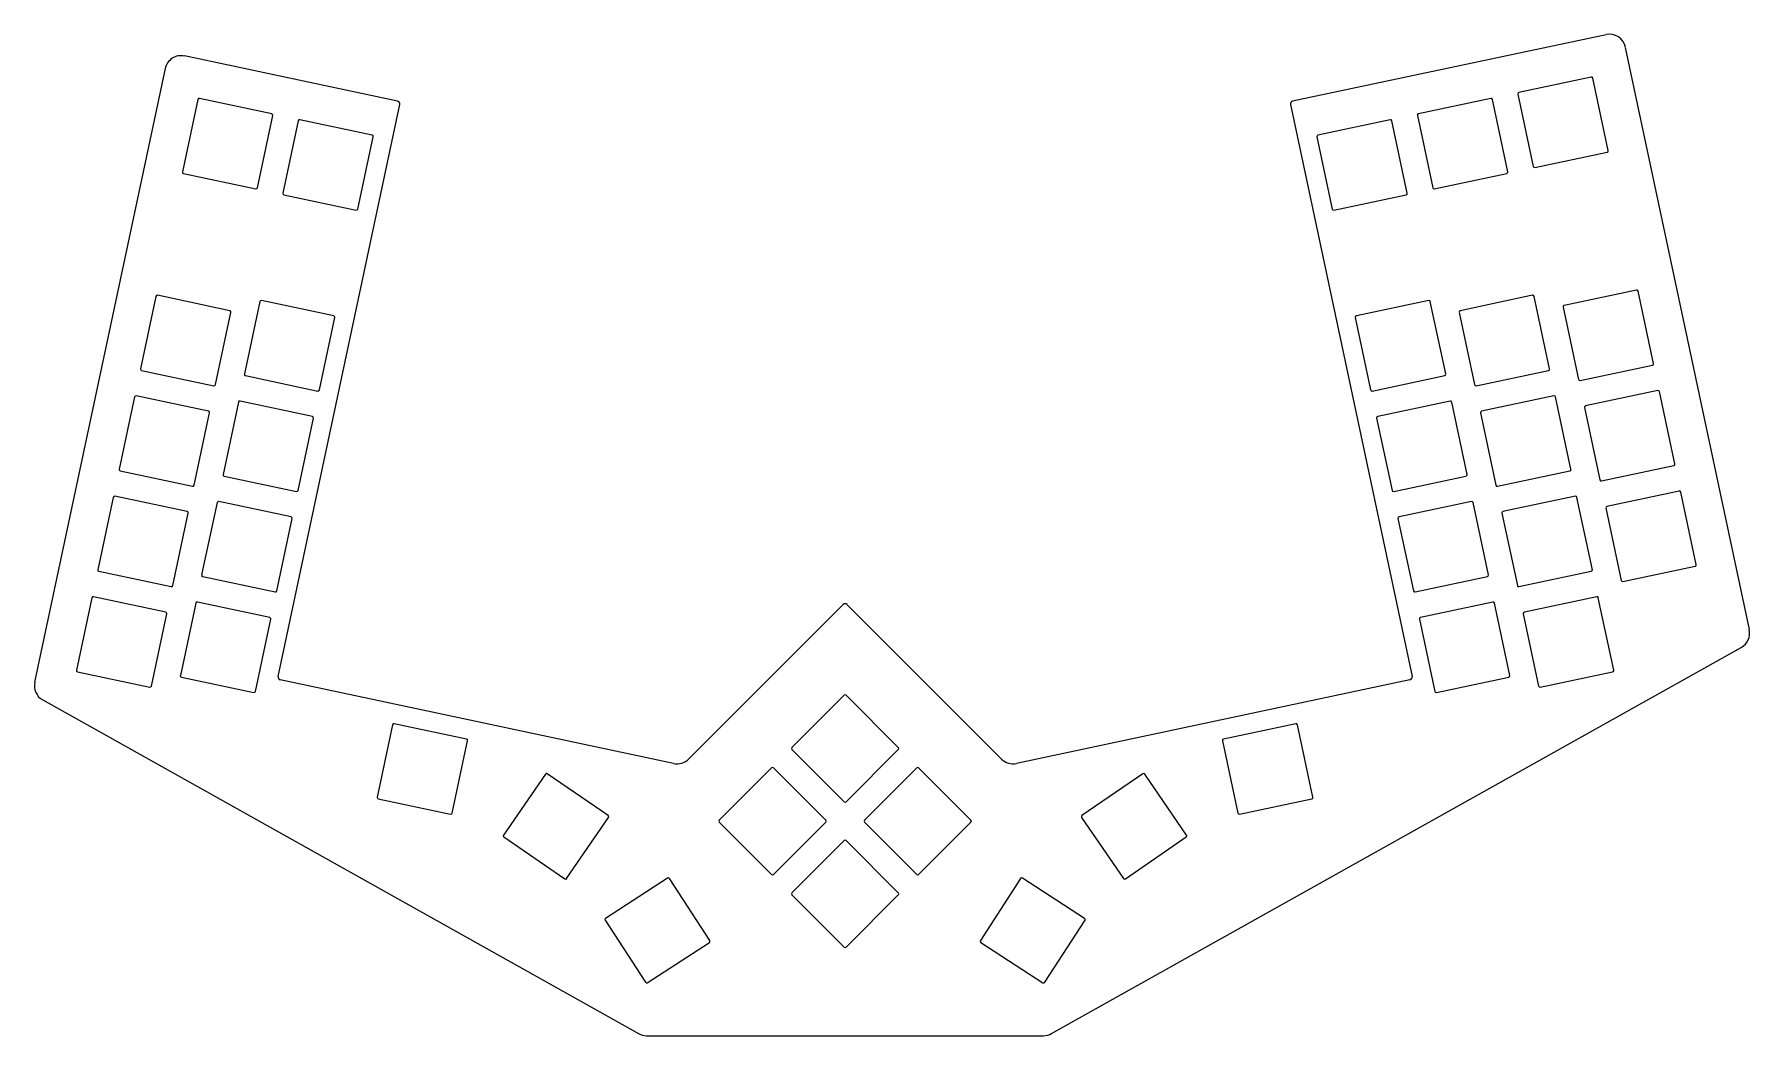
# Model space of a CAD drawing. Extents: x 32 to 345, y 9 to 192.
import ezdxf

# ---------------------------------------------------------------- set-up
doc = ezdxf.new("R2010")
doc.units = 0

msp = doc.modelspace()

# ---------------------------------------------------------------- linework, layer by layer
for p, q in [((318.88, 191.71), (261.66, 179.55)), ((345.03, 83.12), (322.44, 189.4)), ((55.91, 185.51), (32.1, 73.53)), ((98.34, 179.55), (59.46, 187.82)), ((316.18, 183.98), (302.97, 181.18)), ((319.28, 170.59), (316.47, 183.79)), ((61.87, 179.89), (59.06, 166.69)), ((75.37, 177.28), (62.16, 180.09)), ((76.53, 74.54), (98.73, 178.96)), ((261.27, 178.96), (283.47, 74.54)), ((297.84, 180.09), (284.63, 177.28)), ((300.94, 166.69), (298.13, 179.89)), ((302.78, 180.88), (305.59, 167.67)), ((72.75, 163.78), (75.56, 176.98)), ((80.21, 175.99), (77.4, 162.79)), ((93.71, 173.38), (80.5, 176.19)), ((279.5, 176.19), (266.29, 173.38)), ((282.6, 162.79), (279.79, 175.99)), ((284.44, 176.98), (287.25, 163.78)), ((91.09, 159.88), (93.9, 173.08)), ((266.1, 173.08), (268.91, 159.88)), ((305.88, 167.48), (319.09, 170.29)), ((59.25, 166.39), (72.46, 163.58)), ((287.54, 163.58), (300.75, 166.39)), ((77.59, 162.49), (90.8, 159.68)), ((269.2, 159.68), (282.41, 162.49)), ((67.73, 141.33), (54.52, 144.14)), ((305.48, 144.14), (292.27, 141.33)), ((324.44, 145.1), (311.24, 142.29)), ((327.55, 131.7), (324.74, 144.91)), ((54.23, 143.95), (51.42, 130.74)), ((65.11, 127.83), (67.92, 141.03)), ((73.19, 142.98), (70.38, 129.78)), ((86.69, 140.37), (73.49, 143.17)), ((286.51, 143.17), (273.31, 140.37)), ((289.62, 129.78), (286.81, 142.98)), ((292.08, 141.03), (294.89, 127.83)), ((308.58, 130.74), (305.77, 143.95)), ((311.04, 142), (313.85, 128.79)), ((84.08, 126.87), (86.88, 140.07)), ((273.12, 140.07), (275.92, 126.87)), ((51.61, 130.44), (64.82, 127.64)), ((70.57, 129.48), (83.78, 126.67)), ((276.22, 126.67), (289.43, 129.48)), ((295.18, 127.64), (308.39, 130.44)), ((314.15, 128.6), (327.35, 131.41)), ((50.33, 125.6), (47.52, 112.4)), ((63.83, 122.99), (50.62, 125.8)), ((309.38, 125.8), (296.17, 122.99)), ((312.48, 112.4), (309.67, 125.61)), ((328.34, 126.76), (315.14, 123.95)), ((331.44, 113.36), (328.64, 126.57)), ((61.21, 109.49), (64.02, 122.69)), ((69.29, 124.64), (66.48, 111.44)), ((82.79, 122.03), (69.59, 124.83)), ((290.41, 124.83), (277.21, 122.03)), ((293.52, 111.44), (290.71, 124.64)), ((295.98, 122.69), (298.79, 109.49)), ((314.94, 123.66), (317.75, 110.45)), ((80.18, 108.52), (82.98, 121.73)), ((277.01, 121.73), (279.82, 108.53)), ((318.05, 110.26), (331.25, 113.07)), ((47.71, 112.1), (60.92, 109.3)), ((66.68, 111.14), (79.88, 108.33)), ((280.12, 108.33), (293.32, 111.14)), ((299.08, 109.3), (312.29, 112.1)), ((46.43, 107.26), (43.62, 94.06)), ((59.93, 104.65), (46.72, 107.46)), ((78.89, 103.69), (65.69, 106.49)), ((294.31, 106.49), (281.11, 103.69)), ((313.28, 107.46), (300.07, 104.65)), ((316.38, 94.06), (313.57, 107.26)), ((332.24, 108.42), (319.03, 105.61)), ((335.34, 95.02), (332.54, 108.23)), ((57.31, 91.15), (60.12, 104.35)), ((65.39, 106.3), (62.58, 93.1)), ((76.28, 90.18), (79.09, 103.39)), ((280.91, 103.39), (283.72, 90.18)), ((297.42, 93.1), (294.61, 106.3)), ((299.88, 104.35), (302.69, 91.15)), ((318.84, 105.32), (321.65, 92.11)), ((321.95, 91.92), (335.15, 94.73)), ((43.81, 93.76), (57.02, 90.96)), ((62.78, 92.8), (75.98, 89.99)), ((284.02, 89.99), (297.22, 92.8)), ((302.98, 90.96), (316.19, 93.76)), ((42.53, 88.92), (39.72, 75.72)), ((56.03, 86.31), (42.83, 89.12)), ((61.49, 87.96), (58.69, 74.76)), ((75, 85.35), (61.79, 88.15)), ((179.65, 87.7), (151.45, 59.5)), ((208.55, 59.5), (180.35, 87.7)), ((298.21, 88.15), (285, 85.35)), ((301.31, 74.76), (298.51, 87.96)), ((317.17, 89.12), (303.97, 86.31)), ((320.28, 75.72), (317.47, 88.92)), ((53.42, 72.81), (56.22, 86.01)), ((72.38, 71.84), (75.19, 85.05)), ((284.81, 85.05), (287.62, 71.84)), ((303.78, 86.01), (306.58, 72.81)), ((217.68, 9.38), (343.56, 79.88)), ((39.92, 75.42), (53.12, 72.62)), ((306.88, 72.62), (320.08, 75.42)), ((58.88, 74.46), (72.08, 71.65)), ((148.7, 58.69), (76.92, 73.95)), ((283.08, 73.95), (211.3, 58.69)), ((287.92, 71.65), (301.12, 74.46)), ((33.57, 70.29), (142.32, 9.38)), ((179.82, 71.14), (170.28, 61.59)), ((189.72, 61.59), (180.18, 71.14)), ((97.43, 65.76), (94.62, 52.55)), ((110.93, 63.14), (97.72, 65.95)), ((262.28, 65.95), (249.07, 63.14)), ((265.38, 52.55), (262.57, 65.76)), ((108.31, 49.64), (111.12, 62.84)), ((248.88, 62.84), (251.69, 49.64)), ((170.28, 61.24), (179.82, 51.69)), ((180.18, 51.69), (189.72, 61.24)), ((125.3, 56.75), (117.66, 45.63)), ((136.78, 49.17), (125.65, 56.82)), ((166.57, 57.88), (157.02, 48.33)), ((176.47, 48.33), (166.92, 57.88)), ((193.08, 57.88), (183.53, 48.33)), ((202.98, 48.33), (193.43, 57.88)), ((234.35, 56.82), (223.22, 49.17)), ((242.34, 45.63), (234.7, 56.75)), ((94.81, 52.25), (108.02, 49.45)), ((251.98, 49.45), (265.19, 52.25)), ((129.19, 37.7), (136.84, 48.82)), ((157.02, 47.98), (166.57, 38.43)), ((166.92, 38.43), (176.47, 47.98)), ((183.53, 47.98), (193.08, 38.43)), ((193.43, 38.43), (202.98, 47.98)), ((223.16, 48.82), (230.81, 37.7)), ((117.72, 45.28), (128.85, 37.63)), ((179.82, 44.62), (170.28, 35.08)), ((189.72, 35.08), (180.18, 44.62)), ((231.15, 37.63), (242.28, 45.28)), ((147.61, 37.77), (136.29, 30.41)), ((155.31, 26.37), (147.96, 37.69)), ((212.04, 37.69), (204.69, 26.37)), ((223.71, 30.41), (212.39, 37.77)), ((170.28, 34.72), (179.82, 25.18)), ((180.18, 25.18), (189.72, 34.72)), ((136.21, 30.07), (143.57, 18.75)), ((216.43, 18.75), (223.79, 30.07)), ((143.91, 18.67), (155.23, 26.02)), ((204.77, 26.02), (216.09, 18.67)), ((143.78, 9), (216.22, 9))]:
    msp.add_line(p, q)
for centre, radius, start, end in [((319.5, 188.78), 3, 12, 101.9994), ((58.84, 184.88), 3, 77.9997, 167.9998), ((316.23, 183.74), 0.25, 12.001, 102.001), ((62.11, 179.84), 0.25, 77.999, 167.999), ((98.24, 179.06), 0.5, 347.9993, 77.9997), ((261.76, 179.06), 0.5, 101.9994, 192.0007), ((297.89, 179.84), 0.25, 12.001, 102.001), ((303.03, 180.93), 0.25, 102.001, 192.001), ((75.32, 177.03), 0.25, 347.999, 77.999), ((80.45, 175.94), 0.25, 77.999, 167.999), ((279.55, 175.94), 0.25, 12.001, 102.001), ((284.68, 177.03), 0.25, 102.001, 192.001), ((93.66, 173.13), 0.25, 347.999, 77.999), ((266.34, 173.13), 0.25, 102.001, 192.001), ((319.04, 170.53), 0.25, 282.001, 12.001), ((59.3, 166.64), 0.25, 167.999, 257.999), ((300.7, 166.64), 0.25, 282.001, 12.001), ((305.83, 167.73), 0.25, 192.001, 282.001), ((72.51, 163.83), 0.25, 257.999, 347.999), ((287.49, 163.83), 0.25, 192.001, 282.001), ((77.64, 162.74), 0.25, 167.999, 257.999), ((90.85, 159.93), 0.25, 257.999, 347.999), ((269.15, 159.93), 0.25, 192.001, 282.001), ((282.36, 162.74), 0.25, 282.001, 12.001), ((54.47, 143.89), 0.25, 77.999, 167.999), ((305.53, 143.89), 0.25, 12.001, 102.001), ((324.49, 144.86), 0.25, 12.001, 102.001), ((67.67, 141.09), 0.25, 347.999, 77.999), ((73.43, 142.93), 0.25, 77.999, 167.999), ((286.57, 142.93), 0.25, 12.001, 102.001), ((292.33, 141.09), 0.25, 102.001, 192.001), ((311.29, 142.05), 0.25, 102.001, 192.001), ((86.64, 140.12), 0.25, 347.999, 77.999), ((273.36, 140.12), 0.25, 102.001, 192.001), ((327.3, 131.65), 0.25, 282.001, 12.001), ((51.66, 130.69), 0.25, 167.999, 257.999), ((70.63, 129.72), 0.25, 167.999, 257.999), ((289.37, 129.72), 0.25, 282.001, 12.001), ((308.34, 130.69), 0.25, 282.001, 12.001), ((314.1, 128.85), 0.25, 192.001, 282.001), ((50.57, 125.55), 0.25, 77.999, 167.999), ((64.87, 127.88), 0.25, 257.999, 347.999), ((83.83, 126.92), 0.25, 257.999, 347.999), ((276.17, 126.92), 0.25, 192.001, 282.001), ((295.13, 127.88), 0.25, 192.001, 282.001), ((309.43, 125.55), 0.25, 12.001, 102.001), ((328.39, 126.52), 0.25, 12.001, 102.001), ((63.78, 122.75), 0.25, 347.999, 77.999), ((69.53, 124.59), 0.25, 77.999, 167.999), ((290.46, 124.59), 0.25, 12.001, 102.001), ((296.22, 122.75), 0.25, 102.001, 192.001), ((315.19, 123.71), 0.25, 102.001, 192.001), ((82.74, 121.78), 0.25, 347.999, 77.999), ((277.26, 121.78), 0.25, 102.001, 192.001), ((331.2, 113.31), 0.25, 282.001, 12.001), ((47.76, 112.35), 0.25, 167.999, 257.999), ((66.73, 111.38), 0.25, 167.999, 257.999), ((293.27, 111.38), 0.25, 282.001, 12.001), ((312.24, 112.35), 0.25, 282.001, 12.001), ((317.99, 110.5), 0.25, 192.001, 282.001), ((46.67, 107.21), 0.25, 77.999, 167.999), ((60.97, 109.54), 0.25, 257.999, 347.999), ((65.64, 106.25), 0.25, 77.999, 167.999), ((79.93, 108.58), 0.25, 257.999, 347.999), ((280.07, 108.58), 0.25, 192.001, 282.001), ((294.36, 106.25), 0.25, 12.001, 102.001), ((299.03, 109.54), 0.25, 192.001, 282.001), ((313.33, 107.21), 0.25, 12.001, 102.001), ((332.29, 108.18), 0.25, 12.001, 102.001), ((59.88, 104.41), 0.25, 347.999, 77.999), ((78.84, 103.44), 0.25, 347.999, 77.999), ((281.16, 103.44), 0.25, 102.001, 192.001), ((300.12, 104.41), 0.25, 102.001, 192.001), ((319.09, 105.37), 0.25, 102.001, 192.001), ((43.87, 94.01), 0.25, 167.999, 257.999), ((316.13, 94.01), 0.25, 282.001, 12.001), ((335.1, 94.97), 0.25, 282.001, 12.001), ((57.07, 91.2), 0.25, 257.999, 347.999), ((62.83, 93.04), 0.25, 167.999, 257.999), ((297.17, 93.04), 0.25, 282.001, 12.001), ((302.93, 91.2), 0.25, 192.001, 282.001), ((321.89, 92.16), 0.25, 192.001, 282.001), ((42.77, 88.87), 0.25, 77.999, 167.999), ((61.74, 87.91), 0.25, 77.999, 167.999), ((76.03, 90.24), 0.25, 257.999, 347.999), ((180, 87.35), 0.5, 45.001, 135.001), ((283.97, 90.24), 0.25, 192.001, 282.001), ((298.26, 87.91), 0.25, 12.001, 102.001), ((317.23, 88.87), 0.25, 12.001, 102.001), ((55.98, 86.07), 0.25, 347.999, 77.999), ((74.94, 85.1), 0.25, 347.999, 77.999), ((285.06, 85.1), 0.25, 102.001, 192.001), ((304.02, 86.07), 0.25, 102.001, 192.001), ((342.09, 82.5), 3, 299.2514, 12), ((39.97, 75.67), 0.25, 167.999, 257.999), ((320.03, 75.67), 0.25, 282.001, 12.001), ((35.04, 72.9), 3, 167.9998, 240.7482), ((53.17, 72.86), 0.25, 257.999, 347.999), ((58.93, 74.7), 0.25, 167.999, 257.999), ((77.02, 74.44), 0.5, 167.9993, 258.0004), ((282.98, 74.44), 0.5, 281.9999, 12.0007), ((301.07, 74.7), 0.25, 282.001, 12.001), ((306.83, 72.86), 0.25, 192.001, 282.001), ((72.14, 71.9), 0.25, 257.999, 347.999), ((180, 70.96), 0.25, 45, 135), ((287.86, 71.9), 0.25, 192.001, 282.001), ((97.67, 65.7), 0.25, 77.999, 167.999), ((262.33, 65.7), 0.25, 12.001, 102.001), ((110.88, 62.9), 0.25, 347.999, 77.999), ((249.12, 62.9), 0.25, 102.001, 192.001), ((149.33, 61.62), 3, 258.0004, 315.001), ((170.45, 61.42), 0.25, 135, 225), ((189.55, 61.42), 0.25, 315, 45), ((210.67, 61.62), 3, 225.001, 281.9999), ((125.51, 56.61), 0.25, 55.4995, 145.4995), ((166.74, 57.7), 0.25, 45, 135), ((193.26, 57.7), 0.25, 45, 135), ((234.49, 56.61), 0.25, 34.5005, 124.5005), ((94.86, 52.5), 0.25, 167.999, 257.999), ((180, 51.87), 0.25, 225, 315), ((265.14, 52.5), 0.25, 282.001, 12.001), ((108.07, 49.69), 0.25, 257.999, 347.999), ((136.63, 48.96), 0.25, 325.4995, 55.4995), ((157.2, 48.16), 0.25, 135, 225), ((176.29, 48.16), 0.25, 315, 45), ((183.71, 48.16), 0.25, 135, 225), ((202.8, 48.16), 0.25, 315, 45), ((223.37, 48.96), 0.25, 124.5005, 214.5005), ((251.93, 49.69), 0.25, 192.001, 282.001), ((117.86, 45.48), 0.25, 145.4995, 235.4995), ((180, 44.45), 0.25, 45, 135), ((242.14, 45.49), 0.25, 304.5005, 34.5005), ((128.99, 37.84), 0.25, 235.4995, 325.4995), ((147.75, 37.56), 0.25, 33.001, 123.001), ((166.74, 38.61), 0.25, 225, 315), ((193.26, 38.61), 0.25, 225, 315), ((212.25, 37.56), 0.25, 56.999, 146.999), ((231.01, 37.84), 0.25, 214.5005, 304.5005), ((170.45, 34.9), 0.25, 135, 225), ((189.55, 34.9), 0.25, 315, 45), ((136.42, 30.2), 0.25, 123.001, 213.001), ((223.58, 30.2), 0.25, 326.999, 56.999), ((155.1, 26.23), 0.25, 303.001, 33.001), ((180, 25.35), 0.25, 225, 315), ((204.9, 26.23), 0.25, 146.999, 236.999), ((143.78, 18.88), 0.25, 213.001, 303.001), ((216.22, 18.88), 0.25, 236.999, 326.999), ((143.78, 12), 3, 240.7482, 270), ((216.22, 12), 3, 270, 299.2514)]:
    msp.add_arc(centre, radius, start, end)

doc.saveas('drawing.dxf')
